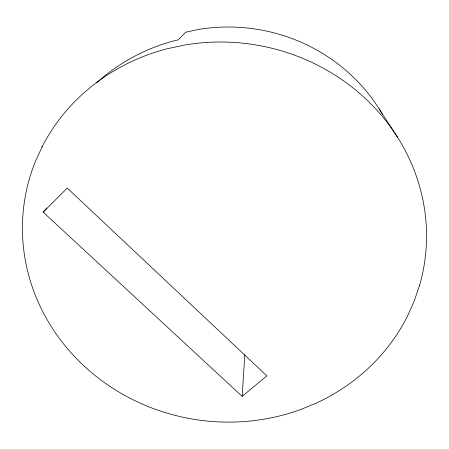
<?xml version="1.0" encoding="UTF-8"?>
<svg xmlns="http://www.w3.org/2000/svg" width="449" height="449" viewBox="0 0 449 449"><rect width="100%" height="100%" fill="white"/><g stroke="black" fill="none" stroke-linecap="round" stroke-linejoin="round"><path stroke-width="0.67" d="M46.814 207.887L43.194 212.164L242.146 396.332L244.823 354.738M43.194 212.164L67.243 188.064L266.841 375.875L242.146 396.332M41.83 146.363L42.217 146.728M378.967 108.641L397.606 137.388M382.245 114.04A173.78 165.838 9.2 0 0 198.531 29.466L185.65 32.216L178.32 39.871L175.239 40.528A187.665 177.551 9.2 0 0 96.726 82.756M419.557 285.362L414.281 300.914L407.636 315.849A202.37 189.719 9.2 0 1 315.451 403.483L300.448 409.6A202.37 189.719 9.2 0 1 83.11 365.11A202.37 189.719 9.2 0 1 35.712 160.697L42.896 145.257A202.37 189.719 9.2 0 1 167.146 48.767L185.617 44.855A202.37 189.719 9.2 0 1 419.557 285.362"/></g></svg>
